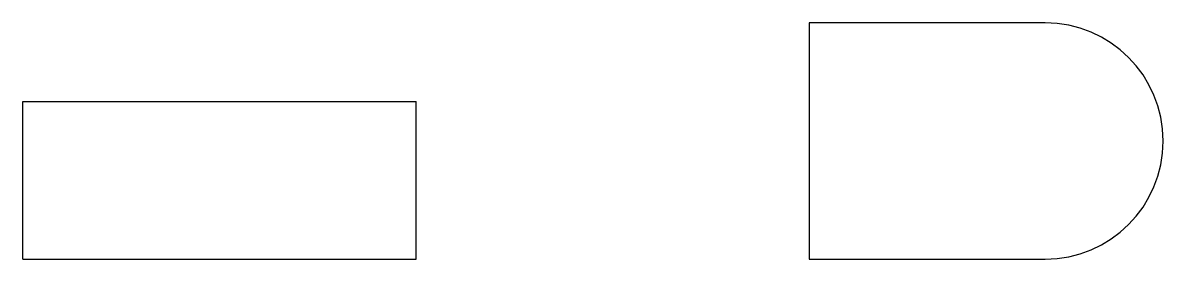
# Model space of a CAD drawing. Header units: metres. Extents: x 0 to 290, y 0 to 60.
import ezdxf

# ---------------------------------------------------------------- set-up
doc = ezdxf.new("R2010")
doc.units = ezdxf.units.M

msp = doc.modelspace()

# ---------------------------------------------------------------- linework, layer by layer
at = {"layer": 'CUT'}
for p, q in [((200, 60), (200, 0)), ((260, 60), (200, 60)), ((0, 40), (100, 40)), ((0, 0), (0, 40)), ((100, 0), (100, 40)), ((0, 0), (100, 0)), ((200, 0), (260, 0))]:
    msp.add_line(p, q, dxfattribs=at)
msp.add_arc((260, 30), 30, -90, 90, dxfattribs=at)

doc.saveas('drawing.dxf')
